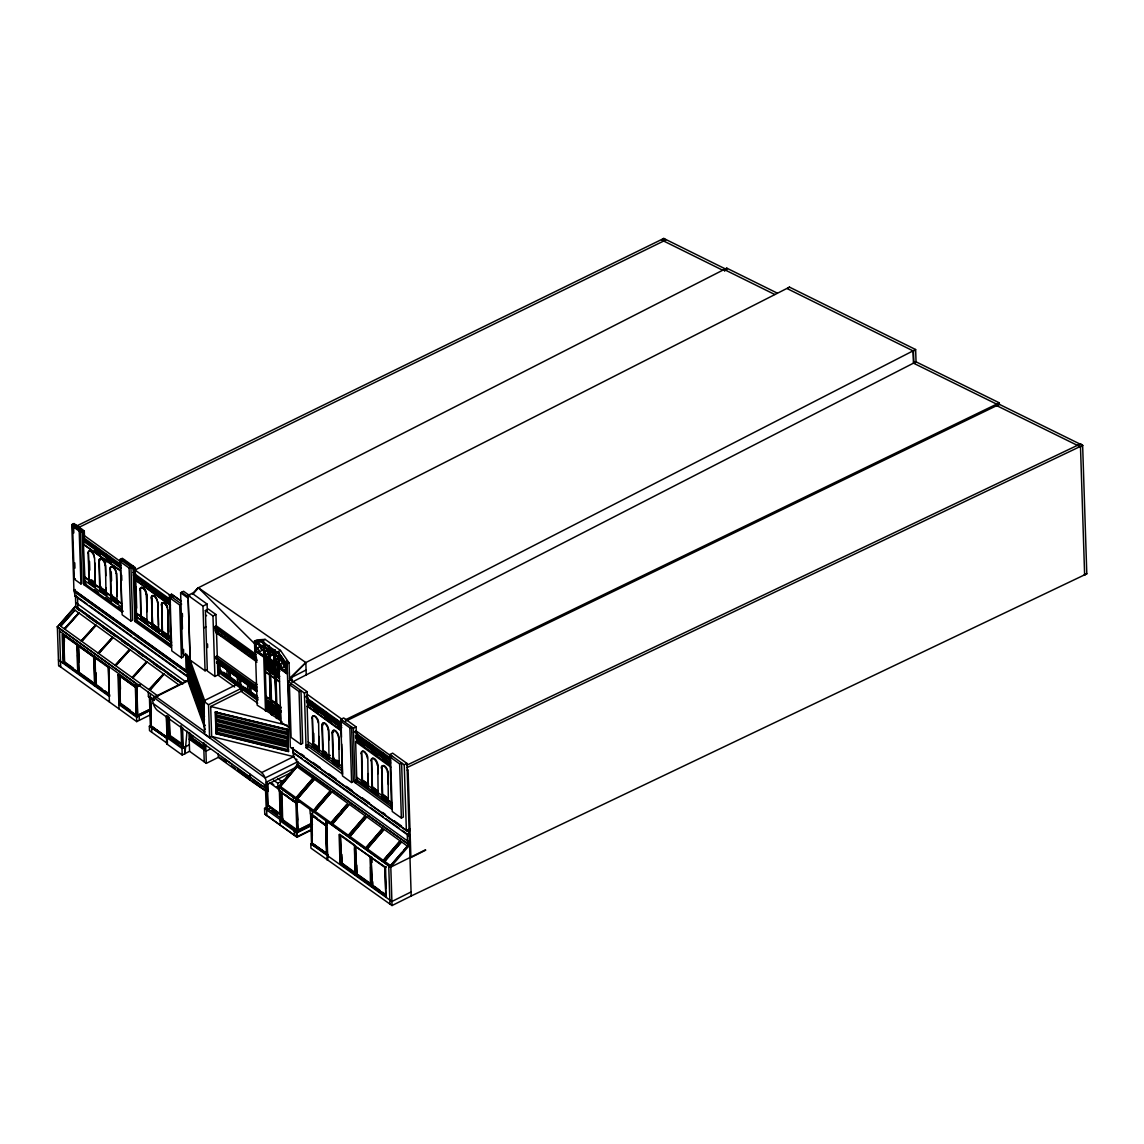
<?xml version="1.0" encoding="UTF-8"?>
<svg xmlns="http://www.w3.org/2000/svg" width="1144" height="1144" viewBox="0 0 1144 1144"><rect width="100%" height="100%" fill="white"/><g stroke="black" fill="none" stroke-linecap="round" stroke-linejoin="round"><path stroke-width="1.5" d="M309.895 809.208L310.267 813.741L326.397 825.324L326.54 820.934L326.827 825.11M268.397 669.097L266.738 667.91C263.949 651.665 270.685 659.802 268.397 669.097L269.097 668.739L267.439 667.553L267.253 658.315M271.729 662.919C274.86 661.075 273.202 671.885 273.673 672.886L272.015 671.7L271.729 662.919L272.815 661.947L273.959 663.148M279.036 676.733L279.451 667.61L279.036 676.733L277.377 675.561L277.32 666.194L286.143 671.585L285.571 672.829L285.271 663.248L277.978 651.665L286.529 664.163L287.43 673.444M279.737 676.39L278.078 675.203L277.806 666.423L278.593 665.951M168.511 736.307L166.466 737.337L166.666 743.857L182.196 755.011L184.985 753.624L187.015 731.159M269.283 651.036L264.407 647.533L264.507 646.303L279.865 657.328L277.735 658.415L279.865 657.328M264.779 654.926L263.706 655.455L256.027 650.664L263.592 656.098L264.779 654.926L280.137 665.951L277.992 666.452L278.021 667.395L286.844 673.744M289.618 680.723L289.046 662.905L280.495 650.421L265.136 639.382L257 639.896L254.483 641.14L254.797 650.721L263.62 657.056L264.822 655.869L268.983 659.459M215.315 712.054L287.888 729.572L288.402 751.551L216.016 733.762L215.315 712.054L287.888 729.572M216.044 716.001L216.716 711.682L216.044 716.001L287.201 733.49L287.988 732.446L216.831 714.957M216.974 719.29L288.131 736.779L287.344 737.837L216.187 720.348L216.859 716.03M216.33 724.695L217.103 723.637L288.274 741.126L287.487 742.17L216.33 724.695L216.216 721.421L287.387 738.91L288.159 737.866M216.473 729.028L217.246 727.97L288.388 744.987L287.616 746.045L216.473 729.028L217.145 724.71M216.502 730.101L217.288 729.057L216.602 733.375L216.502 730.101L287.644 747.118L288.431 746.06M216.016 733.762L215.515 711.782M284.055 729.472L284.827 728.428M287.201 733.49L287.888 729.171M287.344 737.837L288.016 733.519M287.616 746.045L288.302 742.199M297.225 765.365L297.326 764.306L409.609 845.13L390.533 867.238L425.239 849.935M295.924 802.602L281.009 791.905L281.925 819.991L296.825 830.701L295.781 798.812L278.564 786.714L296.982 765.107M278.793 786.972L297.74 764.764A8.323 4.09 63.5 0 0 296.954 762.119L296.582 761.246A8.323 4.09 63.5 0 0 293.422 756.742L293.121 747.604L292.049 748.147L408.079 831.488L410.024 830.515M280.266 786.3L296.968 766.723L312.941 778.306L296.124 797.783L280.509 786.557L296.968 766.723M314.385 779.25L297.569 798.726L314.385 779.25L330.373 790.819L315.801 807.707M331.817 791.762L315 811.239L331.817 791.762L347.805 803.345L330.988 822.822L338.838 813.727M341.084 811.139L346.689 804.647M332.432 823.766L349.249 804.289L365.236 815.858L348.419 835.334L332.675 824.037L349.249 804.289M349.864 836.293L366.681 816.802L382.668 828.385L365.851 847.861L350.107 836.55L366.681 816.802M384.112 829.329L367.296 848.805L384.112 829.329L400.1 840.897L384.398 859.087M401.544 841.855L384.727 861.332L401.544 841.855L407.378 846.131L404.018 850.035M384.727 861.332L390.562 865.608L401.773 852.623M192.821 594.022L198.37 587.773L789.489 287.13L915.643 349.535L916.044 361.833L913.884 363.363L997.168 404.375L999.313 402.845L916.044 361.833L291.877 682.253M151.079 714.457L136.722 721.621L58.616 665.493L57.372 626.969L75.347 606.22L182.554 683.225M139.639 685.428L135.621 687.43L135.478 683.111L57.372 626.969L75.046 607.092M60.518 625.968L74.932 610.124L78.75 612.984L64.321 628.828L60.746 626.254L74.932 610.124M64.622 628.914L79.036 613.07L95.61 625.11L81.195 640.94L64.836 629.186L79.036 613.07M81.61 641.112L96.039 625.282L112.612 637.308L98.198 653.152L81.839 641.398L96.039 625.282M98.613 653.324L113.027 637.494L129.615 649.52L115.186 665.35L98.827 653.61L113.027 637.494M115.601 665.536L130.03 649.692L146.604 661.732L132.189 677.563L115.83 665.808L130.03 649.692M132.604 677.734L147.018 661.904L163.606 673.93L149.178 689.775L132.818 678.02L147.018 661.904M148.963 689.489L163.606 673.93M164.021 674.116L149.821 690.232L164.021 674.116L179.236 685.17M192.421 594.222L198.37 587.773L305.848 662.576L306.234 674.874M192.378 593.965L198.37 587.773L255.355 644.458M341.084 722.65L307.364 698.426L307.15 691.705L290.948 680.065L290.862 677.806L305.848 662.576L915.643 349.535L913.47 351.065L913.856 363.363L916.044 361.833M305.848 662.576L289.546 678.463L291.734 677.377M406.692 765.236L1080.622 443.829L1082.639 445.359L1080.494 446.889L997.211 405.877L999.37 404.347L999.313 402.845L345.374 719.79M1084.126 575.06L1086.8 573.788L1082.639 445.359L999.37 404.347L345.416 721.292M724.667 271.2L724.624 269.698L726.798 268.154L777.262 293.107M789.489 287.13L787.301 288.674L913.47 351.065M257.457 647.861L259.888 646.36L262.019 650.335L259.588 651.837L257.457 647.861L259.588 651.837M280.065 664.121L282.497 662.605L284.627 666.58L282.196 668.082L280.637 663.835M264.622 651.708L266.867 650.45L268.668 653.925L266.438 655.183L264.622 651.708L266.438 655.183M269.269 652.166L272.072 650.621L273.874 654.096L271.071 655.641L269.269 652.166L270.399 651.594M271.071 655.641L273.874 654.096M275.418 659.473L277.663 658.2L279.465 661.675L277.234 662.948L275.418 659.473L277.663 658.2M59.459 628.471L60.703 666.995L58.616 665.493M290.862 677.806L306.077 669.998M169.941 601.086L135.192 575.947L135.006 570.041L726.798 268.154L726.855 269.655L663.777 238.452L77.392 525.611L79.451 527.112L665.837 239.968L663.777 238.452L661.589 239.997L722.65 270.198M120.492 570.498L83.455 544.344L85.114 583.926L123.195 611.282L121.865 611.94L120.177 559.402L122.365 558.301L135.321 567.624L135.135 574.231L169.884 599.184M184.77 747.104L184.985 753.624L189.575 751.322L206.32 763.348L219.19 756.942M280.137 665.951L277.992 666.452L278.621 667.352M184.985 753.624L185.342 746.832M254.797 650.721L262.319 655.398M279.007 666.065L274.331 663.306M151.594 732.103L151.938 727.47M189.361 744.816L181.996 748.491L150.808 726.025L150.407 697.111M294.494 835.449L294.351 831.087L295.438 830.544M188.36 669.698L186.172 670.799L73.917 590.161L71.8 524.624L73.988 523.523L84.284 530.93L84.441 535.692M80.18 530.644L81.896 583.44L80.924 583.926L74.317 579.179L72.601 526.383L75.761 524.81M72.601 526.383L79.208 531.131L82.368 529.558M71.8 524.624L82.096 532.017L84.284 530.93M84.484 537.294L83.626 537.723L120.292 564.049M120.978 568.239L82.897 540.883L82.868 539.825L83.684 539.425L120.349 565.751M82.897 540.883L83.712 540.483L83.827 544.158M94.78 562.848L95.081 583.955L88.846 579.479L88.374 553.153A4.976 2.445 63.5 0 1 89.504 550.85M95.081 583.955L94.609 557.628M106.22 587.987L105.949 591.648L99.714 587.172L98.885 561.032L100.114 560.417M74.317 579.179L75.289 578.692M105.949 591.648L105.491 565.322A4.976 2.445 63.5 0 0 101.845 558.83M130.931 567.124L132.647 620.119L130.816 621.035L122.151 614.814L120.435 561.818L124.453 559.816M83.698 581.452L85.013 580.794L121.679 607.121M88.846 579.479L95.453 583.769M110.296 568.868L111.14 595.023L116.988 599.685L110.754 595.209L110.296 568.868A4.976 2.445 63.5 0 1 113.685 567.438M95.495 587.058L89.346 582.639L89.303 581.181L95.438 585.599L95.495 587.058L88.774 582.925L88.731 581.467L90.161 580.752M82.096 532.017L83.798 584.598L85.986 583.497M73.917 590.161L75.232 589.503M188.417 671.342L186.472 672.314L186.415 670.67L74.16 590.047L74.975 595.952L187.23 676.576L188.56 675.918M116.988 599.685L116.531 573.358A4.976 2.445 63.5 0 0 116.488 572.815M120.435 561.818L129.1 568.039L133.119 566.037M88.731 581.467L95.438 585.599M74.975 595.952L76.305 595.28M120.177 559.402L133.133 568.711L135.321 567.624M99.714 587.172L100.958 586.557M135.45 571.271L133.319 572.415M133.333 572.586L135.064 571.728M106.735 595.309L100.586 590.89L100.543 589.432L106.692 593.85L106.735 595.309L100.014 591.176L99.971 589.718L101.401 589.003M135.535 573.945L133.347 575.046L135.593 574.002M135.721 577.649L170.299 602.859M99.971 589.718L106.692 593.85M171.042 638.495L136.408 613.613L135.793 579.908M110.754 595.209L111.998 594.58M118.533 602.745L117.103 603.46L110.954 599.041L110.911 597.597L112.341 596.882M110.954 599.041L117.66 603.174L117.617 601.73L111.469 597.311L111.511 598.755M147.447 620.334L140.755 616.087L140.369 589.718A4.976 2.445 63.5 0 1 141.484 587.415M110.911 597.597L117.045 602.016L118.49 601.301M140.369 589.718L141.041 615.944L146.975 620.563L146.604 594.194A4.976 2.445 63.5 0 0 146.117 591.891M152.51 623.923L151.666 597.783L152.51 623.923L158.744 628.399M133.133 568.711L134.906 621.478L170.971 647.375L169.426 595.295L171.614 594.208L181.081 601L171.457 594.279L171.5 595.895M157.257 600.042A4.976 2.445 63.5 0 0 153.696 595.652A4.976 2.445 63.5 0 0 151.508 597.854L152.338 623.995L158.573 628.485L157.901 602.259L158.473 624.996M136.408 613.613L171.343 638.338L136.865 613.384L136.937 620.463L171.714 645.245M205.005 701.515L189.418 658.129L182.582 653.224L180.623 592.764L183.598 591.276L189.918 595.809M77.334 644.515L78.25 673.344M183.126 649.806L183.355 656.842L181.438 657.8L171.786 650.864L170.084 598.097L174.188 596.053M95.395 684.012L94.537 684.441L78.721 673.072L77.835 645.473L81.081 647.347M134.806 618.16L136.994 617.074L171.614 642.113M161.776 604.89L162.162 631.259L161.776 604.89A4.976 2.445 63.5 0 1 166.338 604.776M141.427 617.76L141.484 619.204L147.619 623.623L140.755 619.576L141.427 617.76L147.576 622.179L147.462 623.709L141.313 619.29L141.27 617.832L147.419 622.25M134.906 621.478L137.094 620.391M207.293 669.683L205.062 670.799L190.104 660.045L188.002 595.366L192.149 593.307L207.107 604.061L207.321 610.682M140.755 619.576L141.484 619.204M167.911 611.182L168.397 635.735L167.853 609.452M170.084 598.097L179.722 605.033L181.639 604.075L169.426 595.295M140.698 618.117L147.576 622.179M151.88 626.268L152.624 625.897L151.938 627.713L151.88 626.268L158.029 630.687L158.087 632.131L158.759 630.315L152.452 625.982L152.495 627.427L158.816 631.774M93.45 656.885L94.509 656.413M94.981 657.342L95.495 685.127L109.366 695.109M188.002 595.366L202.974 606.12L207.107 604.061M158.029 630.687L158.759 630.315M64.407 641.512L64.178 634.62L63.32 635.049L64.207 662.648L77.763 672.386L77.578 654.94M78.721 673.072L79.579 672.643L92.521 681.938M219.219 674.317L214.915 676.462L207.336 671.013L205.377 610.538L208.351 609.066L215.93 614.514L216.302 625.854L256.084 654.439M161.847 633.29L168.726 637.337L168.039 639.153L161.905 634.734L161.847 633.29L167.996 637.708L168.039 639.153M161.905 634.734L162.577 632.918M109.352 667.066L108.294 667.553L109.395 701.987M167.996 637.708L168.726 637.337M205.377 610.538L212.97 615.987L215.93 614.514M203.675 627.984L205.906 626.883M94.38 685.728L96.353 684.698L101.902 688.688M119.062 708.923L117.961 674.745L127.27 680.651M256.127 657.843L214.929 628.256L214.872 626.569L216.302 625.854M135.907 692.22L136.279 715.601L120.02 703.918L119.105 675.375L130.316 682.968M214.929 628.256L215.344 631.002L256.971 660.331L249.878 655.24M215.344 631.002L247.032 653.21M215.773 630.787L215.83 632.489L223.609 637.251M182.582 653.224L183.641 652.695L183.526 649.392M184.685 654.74L185.743 654.211M138.167 684.484L135.621 685.756L59.602 631.145M119.105 675.375L135.35 687.058L140.826 684.441M130.159 682.725L136.594 687.215L139.854 685.585M120.02 703.918L120.892 703.488L130.316 710.267M136.651 715.415L120.406 703.732L118.919 704.518L136.579 717.216L136.722 721.621M215.544 656.756L256.757 686.371L256.814 688.188L215.601 658.572L215.544 656.756L217.274 655.898L257.057 684.484M256.342 641.755L256.056 651.622L256.342 641.755L263.249 641.326M256.428 691.534L216.573 662.19L217.46 661.747L257.243 690.332M148.262 692.091L148.405 696.396L153.968 699.799M216.602 662.891L217.489 662.447L257.271 691.033M289.718 727.942L280.866 722.207L278.607 652.352L277.148 653.081L261.79 642.056L261.762 641.069L265.136 639.382M149.893 697.497L154.411 700.228M261.79 642.056L262.62 640.64L254.483 641.14M186.172 681.123L153.568 697.382L265.208 777.949L297.826 761.689A8.323 4.09 63.5 0 1 298.141 762.576M296.339 767.195L266.18 782.239A8.351 4.104 63.5 0 1 262.19 785.799L157.228 710.295A8.265 4.061 63.5 0 1 152.71 699.971A8.594 4.233 63.5 0 1 156.099 696.725L187.845 680.894L187.702 676.347L179.065 670.141M259.888 646.36L262.019 650.335M265.337 645.888L263.42 646.846L255.083 640.854M262.648 641.612L255.755 642.056L263.306 647.475L264.521 646.903M263.449 647.433L255.77 642.642L263.32 648.076L264.407 647.533M218.404 664.221L218.633 671.313L220.821 670.227M266.867 650.45L268.668 653.925M136.379 687.058L137.294 715.543L151.151 708.636M137.294 715.543L149.85 709.537M150.622 709.809L136.908 716.659L135.95 686.872M136.579 717.216L150.951 710.052M272.072 650.621L270.928 651.179L272.744 654.668M263.735 656.413L264.822 655.869M274.017 653.724L274.303 662.347M261.762 641.069L277.105 652.094L280.495 650.421M218.633 671.313L227.17 677.448L228.686 676.69L220.148 670.556L219.92 663.463M274.045 654.325L278.793 657.285M268.954 658.501L269.026 645.402M230.445 677.963L230.216 670.87L228.714 671.614L228.943 678.721L230.445 677.963L237.409 682.968M285.285 663.849L277.735 658.415L279.88 657.929L277.706 657.829L285.271 663.248M264.95 668.325L269.598 671.671L269.698 674.874L265.05 671.528L264.95 668.325L279.408 678.378M149.363 726.211L167.553 738.681L149.363 726.211L149.506 730.616L167.424 743.486L166.666 743.857M279.465 661.675L277.091 658.486M150.808 726.025L167.181 737.794M235.893 683.726L238.081 682.625M277.234 662.948L276.591 660.345M151.151 726.383L150.193 696.567L151.151 726.383L167.982 738.466L152.352 727.269L151.451 727.713M293.422 756.57L211.654 736.479L209.581 737.508L204.49 733.862L203.432 701.058L235.936 684.856L257.615 700.428M228.943 678.721L237.552 684.913L239.067 684.155M282.497 662.605L284.627 666.58M265.05 671.528L279.508 681.595M239.024 679.021L239.31 686.171L241.498 685.084M286.529 664.163L289.046 662.905L286.257 660.903M272.015 671.7L274.374 672.529M240.984 687.372L243.172 686.286M203.432 701.058L208.523 704.718L243.214 687.415M266.18 782.167A8.351 4.104 63.5 0 0 261.661 772.529L211.654 736.479L210.682 706.491L242.442 690.661M239.31 686.171L247.848 692.306L249.363 691.548L240.826 685.413L240.526 678.263M274.832 678.821L274.946 675.503L270.284 672.157L270.399 675.375L275.046 678.721M258.172 697.883L251.122 692.821L250.836 685.671L249.32 686.429L249.621 693.579L251.809 692.477L257.443 696.539M168.397 716.444L169.012 735.578L169.884 735.149L169.326 717.76M409.967 828.885L406.377 830.673L290.347 747.332L288.216 681.424L291.806 679.636M265.823 696.296L280.309 706.348M289.403 684.627L299.042 691.548L300.958 690.59L302.674 743.357L300.758 744.315L291.105 737.394L289.403 684.627L291.32 683.669M265.837 696.968L270.785 700.157L270.871 702.773L265.923 699.585L280.423 709.623M265.923 699.585L270.899 703.603L270.742 714.213L268.54 645.645M270.47 699.627L269.526 660.975M192.106 735.692L192.206 739.024L193.079 738.595L203.947 746.403M169.012 735.578L181.567 744.601L182.439 744.158L182.153 735.478M204.876 749.177L191.405 739.496L190.376 740.011L190.161 733.204M271.185 700.8L276.147 704.003L271.185 700.8L271.457 699.985M183.726 746.36L182.125 747.146L167.653 736.736M268.425 702.545L268.654 709.566L270.713 711.053L269.955 711.425L267.896 709.952L267.667 702.917L270.484 704.018M276.262 707.464L271.3 704.261L271.571 703.274M271.3 704.261L280.452 710.467M271.157 700.128L276.119 703.331M281.195 707.993L276.548 704.661L276.819 703.832M276.548 704.661L280.337 707.021M272.944 706.72L273.702 706.334L273.931 713.37L275.99 714.843L273.173 713.742L272.944 706.72L275.003 708.193L275.232 715.214M255.141 642.442L257.171 705.19L271.228 713.97M267.896 709.952L268.654 709.566M271.271 703.417L276.233 706.62M288.216 681.424L304.418 693.064L307.15 691.705M281.31 711.454L276.633 707.264L277.291 718.332L280.78 720.834M341.698 744.143L342.585 774.13L306.049 747.718L304.547 697.197L307.278 695.838L307.407 700.114L341.127 724.338M278.335 710.581L281.152 711.682L278.335 710.581L278.564 717.617L280.623 719.09L280.394 712.068M270.742 714.213L276.591 717.831L273.888 649.477M273.173 713.742L273.931 713.37M307.364 698.426L308.236 697.997L308.279 699.685L306.592 700.528L306.649 702.33L341.784 727.641M210.439 748.948L205.934 751.193L189.175 739.153M306.649 702.33L307.464 701.93L315.887 708.007M276.104 718.074L277.291 718.332M278.564 717.617L279.322 717.231L279.093 710.209M308.38 703.303L307.522 703.732L341.241 728.113M342.085 770.942L308.351 746.574L307.15 706.291L308.451 705.648M280.866 722.207L281.939 721.678M224.61 759.073L231.803 764.235M319.047 736.507L319.019 748.92L312.784 744.444L312.369 718.089A4.976 2.445 63.5 0 1 315.358 716.33M319.019 748.92L318.604 722.565A4.976 2.445 63.5 0 0 316.931 717.974M330.287 755.369L328.986 756.012L322.751 751.536L321.907 725.396L323.209 724.753M238.452 770.784L237.58 771.213L237.938 768.511M341.498 737.251L340.955 719.304L343.686 717.946L356.127 726.883L356.342 733.604L390.061 757.829M340.74 721.263L349.864 727.813L351.594 726.955L353.353 781.638L351.623 782.51L342.499 775.947L340.74 721.263L342.471 720.405M328.986 756.012L328.571 729.657A4.976 2.445 63.5 0 0 325.325 723.423A4.976 2.445 63.5 0 0 322.351 725.182L323.18 751.322L329.415 755.798M305.991 745.516L308.279 744.372L342.013 768.596M292.664 747.833L292.821 752.452L301.973 758.472M334.763 730.344A4.976 2.445 63.5 0 0 332.575 732.546L333.419 758.686L339.225 763.377L332.99 758.901L332.146 732.761L333.447 732.117A4.976 2.445 63.5 0 1 333.462 731.602M306.049 747.718L308.351 746.574M312.784 744.444L314.071 743.8L319.062 747.375M312.341 745.931L319.062 750.064L319.104 751.508L312.341 745.931L312.398 747.375L312.913 745.645M250.879 777.276L250.007 777.706L237.509 768.725M261.676 772.572L294.294 756.298M340.955 719.304L353.396 728.242L356.127 726.883M250.965 779.765L250.093 780.194L218.318 757.371L218.218 753.896M253.453 782.096L265.966 791.076L253.024 782.31L253.382 779.607M339.225 763.377L338.81 737.022A4.976 2.445 63.5 0 0 338.338 734.72M253.897 781.881L253.024 782.31L250.093 780.194L249.907 774.216M1086.8 573.788L411.197 895.981L406.978 763.434L392.649 753.152L389.932 754.511L391.563 809.051L355.026 782.639L353.525 732.374L356.256 731.016L389.975 755.24M322.751 751.536L324.052 750.893L326.54 752.681M390.762 762.905L355.627 737.594L355.57 735.706L357.243 734.863L361.461 737.894M322.293 753.124L329.072 757.228L328.5 758.987L322.351 754.568L322.293 753.124L328.442 757.543L328.5 758.987M355.627 737.594L356.442 737.194L360.66 740.225M322.351 754.568L329.115 758.686M391.963 807.135L356.828 781.738L355.641 741.727L357.428 740.84L357.357 738.652L356.499 739.081L390.218 763.448M265.894 788.588L252.953 779.822M273.516 780.165L277.777 783.225L286.086 779.078M332.99 758.901L334.291 758.257M332.504 760.617L339.282 764.735L338.695 766.494L332.546 762.076L332.504 760.617L338.653 765.036L338.695 766.494M269.441 782.639L277.949 788.745L279.136 788.144M276.519 786.729L279.794 788.488M332.546 762.076L338.095 765.293M368.311 773.558L368.111 784.284L361.876 779.808L361.575 753.395A4.976 2.445 63.5 0 1 365.379 752.352M267.596 805.791L268.454 805.362L281.009 814.385L280.151 814.814L267.596 805.791L266.924 784.927M311.411 830.086L297.011 837.251L264.75 814.07L264.564 808.379L266.18 807.564L281.781 818.775L281.381 806.306M368.111 784.284L367.81 757.871A4.976 2.445 63.5 0 0 366.137 753.295M269.24 808.579L266.652 809.88L266.838 815.572M371.557 760.488L372.386 786.643L378.092 791.391L371.857 786.9L371.557 760.488A4.976 2.445 63.5 0 1 374.546 758.729M285.542 794.837L293.393 801.272L294.48 800.729M298.083 801.472L296.568 802.23L297.526 832.045M299.113 801.486L295.924 803.074L279.236 791.09L279.093 786.829M300.443 801.172L296.782 802.173L297.411 821.492M390.504 757.328L399.628 763.892L401.601 762.905L403.346 817.073L401.372 818.06L392.249 811.496L390.504 757.328L392.478 756.356M378.092 791.391L377.792 764.979A4.976 2.445 63.5 0 0 377.305 762.676M354.969 780.709L356.771 779.808L391.906 805.047M381.796 767.853L382.625 793.993L388.317 798.755L382.096 794.265L381.796 767.853A4.976 2.445 63.5 0 1 383.969 765.651M264.564 808.379L280.151 819.576L282.096 818.604L281.982 815.043M355.026 782.639L356.828 781.738M281.91 819.519L282.768 819.09M361.876 779.808L368.654 784.026M281.925 819.991L282.797 819.562M282.139 819.948L280.194 820.92L296.882 832.889L297.011 837.251M361.404 781.91L368.168 786.014L367.596 787.773L361.447 783.354L361.404 781.91L367.553 786.328L367.596 787.773M361.447 783.354L368.225 787.472M388.317 798.755L388.031 772.343A4.976 2.445 63.5 0 0 387.73 770.641M389.932 754.511L404.247 764.793L406.978 763.434M311.511 814.957L325.754 825.711L326.669 853.81L325.754 825.711M312.784 815.029L312.212 810.982M407.192 770.126L408.05 769.697L410.882 857.085M371.5 789.088L378.235 793.221L377.692 794.966L371.543 790.547L371.5 789.088L377.649 793.507L377.692 794.966M371.543 790.547L372.1 788.802M294.351 831.087L296.296 830.115M297.669 830.244L311.082 823.566M311.382 823.78L297.969 830.472L311.783 824.052M312.498 824.581L296.439 832.589L296.582 836.936L310.968 829.772M296.882 832.889L311.54 825.582M381.939 796.567L388.56 800.743L388.131 802.43L381.982 798.011L381.939 796.567L388.073 800.986L388.131 802.43M381.982 798.011L388.617 802.187M411.254 895.966L392.034 905.548L310.939 848.147L310.796 843.786L391.906 901.501L411.125 891.92M312.183 843.729L311.225 813.899L312.183 843.729L327.799 854.94M386.515 896.939L340.626 864.02L339.668 834.262L354.568 844.958L354.84 873.387L341.756 863.391L340.369 835.606L341.269 863.634L354.84 873.387M386.071 888.359L385.557 867.238L355.269 846.317L356.184 874.345L370.613 884.698L370.542 866.952M355.698 872.943L342.142 863.205L340.054 864.292L339.096 834.534L384.999 867.524L385.943 897.211M292.821 752.452L408.851 835.792L410.167 835.134M296.582 761.246L409.523 842.413L410.396 841.984M356.184 874.345L357.042 873.916L356.756 865.15M354.969 875.003L356.399 874.302M386.429 866.809L384.913 867.61L385.814 895.595L372.443 885.413L371.056 857.657L371.957 885.656L385.814 895.595M410.038 857.971L425.768 850.121M371.957 885.656L372.83 885.227L372.715 881.724M370.742 886.328L372.186 885.613L367.882 882.524M327.627 855.011L310.796 843.786M290.605 772.915L265.465 785.284L153.196 703.517M407.107 767.538L1082.639 445.359M188.617 674.76L188.774 679.736L204.933 725.954L188.331 679.793L187.63 658.243L204.075 702.673M188.503 661.146L189.99 660.917M187.902 662.39L204.218 707.793L204.118 704.561L187.788 659.173L187.902 662.39L189.389 662.176L204.504 704.203M189.117 662.876L190.619 662.648M204.247 708.865L187.931 663.463L188.031 666.695L189.532 666.48L204.032 706.835M204.49 716.416L188.174 671.013L188.074 667.767L189.561 667.553M188.174 671.013L189.675 670.784L204.175 711.139M204.032 719.033L188.317 675.317L188.217 672.086L189.704 671.857M188.317 675.317L189.804 675.103M204.061 720.119L188.345 676.39L188.46 679.636L189.947 679.422L204.461 719.762M286.029 668.039L286.172 672.543L278.021 667.395L279.093 666.852L264.693 656.513M246.775 736.107L251.995 737.351M210.682 706.491L287.387 725.339M215.944 712.741L287.101 730.229M287.244 734.562L216.087 717.073L216.187 720.348M220.477 721.221L225.683 722.507M216.359 725.768L287.516 743.257M217.389 732.317L288.545 749.806L287.773 750.864L287.644 747.118M216.216 733.49L288.588 751.279M724.624 269.698L774.745 294.48M264.75 814.07L294.88 835.463M358.487 874.946L371.485 884.269M374.202 886.214L379.751 890.189M382.525 892.177L385.299 894.165M371.099 884.455L356.671 874.102L355.755 846.074M379.093 890.561L383.24 893.535M264.393 646.946L274.617 654.297M273.931 654.382L287.115 663.863L289.203 728.199M278.807 658.472L285.886 663.549L284.813 663.506L285.857 662.962L281.324 656.327M181.681 592.234L187.988 596.768M180.623 592.764L188.202 598.212M264.664 655.555L279.065 665.908M273.659 662.219L270.17 659.716L269.769 647.318M286.143 671.585L279.065 666.494L279.093 667.452M205.52 614.943L206.621 615.744M271.428 665.451L274.217 667.467M277.02 669.469L279.808 671.471M73.116 523.966L83.412 531.359L83.684 539.425M121.493 558.73L134.463 568.053L136.236 620.82L170.842 645.674M214.872 626.569L256.07 656.17M135.006 570.041L169.755 595.009M216.674 629.114L255.026 656.67M307.236 694.322L342.356 719.562M83.541 535.034L120.206 561.375M229.3 641.341L237.823 647.461M242.085 650.521L250.607 656.642M253.453 658.687L256.285 660.717M215.83 632.489L257.028 662.076M279.136 678.521L275.647 676.018L275.761 679.221L279.236 681.724M94.409 546.074L98.641 549.12M105.691 554.182L111.34 558.229M118.39 563.291L121.207 565.322M309.681 700.7L315.301 704.733M320.921 708.779L327.942 713.813M333.562 717.86L339.182 721.893M365.68 740.926L374.102 746.975M382.539 753.038L385.356 755.054M390.104 759.516L356.385 735.292L356.242 730.759M82.868 539.825L120.949 567.167M306.592 700.528L341.727 725.754M355.57 735.706L390.705 760.932M94.566 550.822L100.214 554.869M105.849 558.915L111.497 562.977M83.455 544.344L120.12 570.684M276.519 703.989L281.181 707.335M216.573 662.19L256.356 690.776M276.633 707.264L281.281 710.61M265.951 700.414L270.599 703.76L270.57 702.917M244.544 687.272L248.663 690.232M223.666 672.272L226.512 674.317M231.131 677.62L235.306 680.623M91.334 579.751L93.822 581.538M168.854 635.506L162.462 631.102L161.619 604.962A4.976 2.445 63.5 0 1 163.234 602.631A4.976 2.445 63.5 0 1 166.523 605.39M249.621 693.579L258.072 699.656M106.335 591.462L100.1 586.986L99.256 560.846A4.976 2.445 63.5 0 1 101.058 558.529M217.789 671.814L235.936 684.856M84.899 577.077L121.564 603.417M84.527 577.262L121.178 603.603M163.849 635.263L168.769 638.795M163.692 635.335L168.611 638.867L168.568 637.423L162.419 633.004L162.462 634.462M257.7 703.245L241.112 691.319L241.026 688.502M277.635 717.56L280.48 719.605M336.779 760.045L339.267 761.832M234.634 687.001L217.889 674.974L217.331 657.714M151.938 627.713L158.087 632.131M319.448 748.705L313.213 744.229L312.369 718.089M94.451 589.575L98.67 592.621M105.734 597.683L111.368 601.73M118.418 606.792L121.235 608.822M314.185 747.976L319.104 751.508M373.373 791.133L378.292 794.665M83.798 584.598L121.865 611.94M80.595 595.509L89.218 601.701M92.106 603.775L118.004 622.379M125.211 627.556L133.834 633.747M136.722 635.821L166.938 657.528M169.812 659.602L178.45 665.794M181.338 667.867L187.087 672L187.23 676.576M301.373 754.082L304.275 756.17M312.97 762.419L320.22 767.624M328.929 773.887L336.179 779.093M346.332 786.386L352.137 790.547M362.29 797.84L369.541 803.045M382.596 812.426L385.485 814.514M394.194 820.763L401.444 825.968M74.217 591.677L186.472 672.314M76.877 596.753L86.958 603.989M89.833 606.048L131.574 636.035M134.449 638.095L176.176 668.082M304.876 760.56L317.932 769.941M320.835 772.014L367.253 805.362M370.141 807.435L383.197 816.816M386.1 818.904L399.156 828.27M402.059 830.358L409.309 835.563L407.278 834.048L407.593 843.6L409.609 845.13L296.811 764.907M182.997 683.797L75.347 606.22M74.818 606.806L182.025 683.812M76.719 608.422L79.608 610.496M86.858 615.701L96.997 622.994M102.788 627.155L115.83 636.507M121.621 640.683L127.413 644.844M130.316 646.918L133.219 649.005M137.552 652.123L143.357 656.284M153.496 663.563L160.732 668.768M167.982 673.973L178.121 681.252M277.592 778.492L281.553 781.338L281.638 784.14M149.592 689.946L158.001 696.11M156.099 696.725L205.133 731.946M297.569 798.726L313.556 810.295L330.373 790.819M315 811.239L330.988 822.822M367.296 848.805L383.283 860.388L400.1 840.897M57.2 626.683L156.127 697.754M326.026 820.791L327.356 855.154L326.54 820.934L390.805 867.095L392.034 905.548M278.564 786.714L390.533 867.238M270.942 782.711L273.731 784.727M296.739 801.3L298.384 831.616L297.697 831.116M67.167 637.208L62.82 634.091L63.749 662.919L109.867 696.067M71.529 640.34L81.567 647.547M84.356 649.563L92.707 655.569M73.187 641.67L63.692 634.863L64.607 662.49L78.135 672.2M83.955 649.42L94.022 656.656M96.368 658.329L102.202 662.39M104.705 664.321L108.937 667.238L109.252 679.393M77.835 645.473L93.651 656.842L94.537 684.441M133.019 684.927L135.736 686.872M148.405 696.396L153.982 700.443M117.961 674.745L135.621 687.43M314.185 816.029L317.002 818.046M311.654 814.557L312.226 843.142L326.912 853.681L325.997 825.582L311.325 815.043M220.563 757.929L226.069 761.89M231.574 765.836L235.693 768.811M239.411 772L250.522 779.979M203.632 746.574L192.75 738.752L192.65 735.435M192.206 739.024L204.447 747.819M182.439 744.158L169.698 735.234L169.14 717.846M271.943 810.524L274.646 812.469M169.97 737.351L178.65 743.6M271.829 810.581L277.234 814.456M279.937 816.401L282.639 818.346M73.202 668.067L65.065 662.219L63.092 663.248L62.176 634.405L108.48 667.495L109.266 691.648M104.69 690.69L108.852 693.679M138.152 715.186L139.168 715.915L139.311 720.334M94.909 684.255L79.093 672.886L78.207 645.288M109.752 694.923L95.867 684.941L95.038 659.058M296.31 829.286L282.654 819.633L281.882 791.476M137.065 715.729L137.766 716.23L136.808 686.443M151.194 725.839L167.553 737.594M58.43 659.888L109.223 696.381M137.223 716.888L119.562 704.189L118.604 674.417M297.955 832.36L281.281 820.377L280.309 790.561M344.201 865.536L349.621 869.426M327.098 853.581L311.983 843.257L326.669 853.81M318.704 710.024L327.141 716.101M331.345 719.133L338.381 724.195M367.682 745.287L373.301 749.334M380.323 754.396L385.943 758.443M185.314 681.552L75.661 602.559L77.721 604.075M138.553 577.82L135.65 575.718L134.792 576.161L170.427 601.816L163.034 596.668M141.441 579.908L167.51 598.755M138.424 578.864L134.82 577.119L170.456 602.774M142.757 582.01L155.784 591.434M170.528 605.019L135.621 579.979L135.678 576.69M135.335 580.137L170.07 605.247M314.071 709.709L318.289 712.755M325.311 717.831L330.931 721.893M337.966 726.969L340.769 729M358.83 741.855L364.45 745.917M371.485 750.993L377.105 755.054M382.725 759.115L389.747 764.206M390.29 765.651L356.556 741.269L356.442 737.194M341.312 730.444L307.579 706.077L307.464 701.93M307.15 706.291L340.883 730.659M355.641 741.727L390.776 767.124M136.822 617.159L171.457 642.199M308.208 741.855L341.942 766.237M356.699 777.262L391.834 802.659M1077.948 445.102L1079.965 446.632M407.507 840.883L409.523 842.413M407.378 846.131L390.562 865.608M382.668 828.385L365.851 847.861M365.236 815.858L348.419 835.334M312.941 778.306L296.124 797.783M297.326 764.306L297.869 765.608M146.604 661.732L132.189 677.563M129.615 649.52L115.186 665.35M112.612 637.308L98.198 653.152M95.61 625.11L81.195 640.94M78.75 612.984L64.321 628.828M187.63 658.243L204.233 704.404M188.031 666.695L204.361 712.097M188.074 667.767L204.39 713.184M188.217 672.086L203.932 715.801M188.46 679.636L204.175 723.351M205.362 729.629L187.845 680.894A8.594 4.233 63.5 0 0 184.813 682.396M247.562 685.156L247.848 692.306M237.251 677.763L237.552 684.913M1080.494 446.889L1084.641 575.318M997.168 404.375L997.211 405.877M996.667 404.132L996.724 405.634M913.055 350.865L913.441 363.163M408.694 831.173L408.851 835.792M408.022 829.858L408.079 831.488M404.247 764.793L406.377 830.673M399.628 763.892L401.372 818.06M388.031 772.343L388.417 784.541M388.717 865.608L389.961 904.046M382.425 796.324L382.468 797.768M377.792 764.979L378.063 773.687M371.929 857.228L372.086 862.476M371.314 886.042L370.356 856.313L370.613 884.698M361.575 753.395L362.419 779.536M362.019 781.595L362.076 783.054M353.396 728.242L353.525 732.374M354.568 844.958L355.527 874.731M354.526 848.605L355.212 869.626M349.864 727.813L351.623 782.51M338.81 737.022L339.21 749.22M341.856 854.439L342.142 863.205M341.212 854.825L341.498 863.577M333.133 760.317L333.176 761.761M328.571 729.657L328.914 740.111M326.54 820.934L327.77 859.373M322.923 752.809L322.965 754.268M313.742 733.333L314.014 742.056M311.497 814.456L311.726 821.478M312.055 826.869L312.341 835.649M310.567 813.956L311.54 843.786M304.418 693.064L304.547 697.197M299.042 691.548L300.758 744.315M297.04 802.387L297.597 819.948M291.72 677.362L291.834 680.623M293.264 797.01L293.393 801.272M287.687 729.843L288.402 751.551M287.387 738.91L287.487 742.17M277.105 652.094L277.148 653.081M281.238 791.905L281.524 800.8M280.909 792.063L281.195 800.972M280.18 800.657L280.637 814.571L268.082 805.548L267.353 782.939M275.089 649.749L276.848 704.504M279.308 788.731L280.151 814.814M274.603 649.992L276.805 718.575M280.151 819.576L280.337 825.267M274.817 663.062L276.591 717.831M275.933 706.763L275.961 707.607M277.777 783.225L277.949 788.745M272.444 662.562L272.715 671.342M270.227 661.475L271.929 714.471M269.24 646.145L271.443 714.714M269.727 704.404L269.955 711.425M265.68 656.256L265.851 661.447M264.378 642.156L265.208 668.182M265.322 671.399L266.123 696.153M266.137 696.825L266.223 699.427M266.252 700.271L266.595 710.638M263.292 642.699L265.508 711.182M263.592 656.098L263.62 657.056M267.782 784.498L268.011 791.448M266.438 783.869L267.224 808.322M265.365 784.813L266.18 807.564M256.456 657.686L256.542 660.546M226.941 670.355L227.17 677.448M216.459 630.458L217.274 655.898M212.97 615.987L214.915 676.462M207.536 644L207.65 647.533M208.523 704.718L209.581 737.508M202.974 606.12L205.062 670.799M205.705 744.372L206.32 763.348M204.075 743.2L204.304 750.021M203.632 742.871L204.247 761.861M188.26 599.985L190.161 658.672M191.234 734.391L191.405 739.496M187.916 655.855L188.188 664.507M186.987 654.554L187.544 671.771M188.96 732.332L189.575 751.322M185.614 653.481L186.172 670.799M182.368 613.47L182.482 616.959M181.982 614.628L182.439 628.699M179.722 605.033L181.438 657.8M182.568 727.47L183.226 747.876L182.182 747.118L181.524 726.712M181.968 735.563L182.254 744.258M181.996 748.491L182.196 755.011M180.952 725.468L181.567 744.601M168.068 611.111L168.74 632.017M168.454 734.276L168.554 737.708M167.367 719.176L167.582 726.197M166.981 715.901L167.696 738.137M166.81 715.887L167.553 738.681M166.538 716.115L167.424 743.486M166.323 716.13L167.067 738.924M158.601 630.401L158.644 631.846M150.35 693.593L151.251 725.811M146.604 594.194L146.99 606.391M147.004 611.711L146.446 594.279A4.976 2.445 63.5 0 0 144.001 588.745M149.406 696.524L150.379 726.34M146.847 622.536L146.89 623.995M136.022 586.958L136.694 608.093M136.594 687.215L137.509 715.701M135.35 687.058L136.279 715.601M129.1 568.039L130.816 621.035M121.636 575.16L121.807 580.351M116.531 573.358L117.26 596.01M120.034 676.733L120.435 689.217M117.045 602.016L117.103 603.46M119.476 675.189L120.406 703.732M111.268 571.928L111.554 580.637M105.491 565.322L105.82 575.775M106.12 594.136L106.163 595.581M94.88 585.885L94.923 587.33M95.967 672.629L96.353 684.698M94.108 656.57L95.038 685.399M89.518 561.432L89.804 570.141M88.374 553.153L89.218 579.293M79.208 531.131L80.924 583.926M78.807 648.491L79.251 662.29M73.573 525.897L73.802 532.947M74.775 562.862L74.946 568.139M77.306 646.317L77.42 649.778M76.877 644.787L77.763 672.386M357.2 733.175L357.243 734.863M315.773 716.644A4.976 2.445 63.5 0 1 316.173 717.045M335.163 730.53A4.976 2.445 63.5 0 1 336.765 731.946M337.494 732.975A4.976 2.445 63.5 0 1 338.095 734.119M90.19 550.836A4.976 2.445 63.5 0 1 93.293 553.582M93.608 554.139A4.976 2.445 63.5 0 1 94.323 555.927M88.002 553.338A4.976 2.445 63.5 0 1 90.991 551.58A4.976 2.445 63.5 0 1 94.237 557.814M98.885 561.032A4.976 2.445 63.5 0 1 101.873 559.273A4.976 2.445 63.5 0 1 105.105 565.508M161.318 605.119A4.976 2.445 63.5 0 1 164.307 603.346A4.976 2.445 63.5 0 1 167.553 609.595M151.208 598.012A4.976 2.445 63.5 0 1 154.197 596.238A4.976 2.445 63.5 0 1 157.443 602.488M139.911 589.947A4.976 2.445 63.5 0 1 142.9 588.188A4.976 2.445 63.5 0 1 146.146 594.422M114.1 567.824A4.976 2.445 63.5 0 1 114.858 568.768M115.201 569.297A4.976 2.445 63.5 0 1 116.044 571.056M140.212 589.803A4.976 2.445 63.5 0 1 143.601 588.359M157.6 601.229A4.976 2.445 63.5 0 1 157.743 602.33M166.852 605.962A4.976 2.445 63.5 0 1 167.567 607.75M311.94 718.303A4.976 2.445 63.5 0 1 314.929 716.544A4.976 2.445 63.5 0 1 318.175 722.779M321.907 725.396A4.976 2.445 63.5 0 1 324.896 723.637A4.976 2.445 63.5 0 1 328.142 729.872M332.146 732.761A4.976 2.445 63.5 0 1 335.135 731.002A4.976 2.445 63.5 0 1 338.381 737.236M384.37 765.836A4.976 2.445 63.5 0 1 385.986 767.252M386.701 768.282A4.976 2.445 63.5 0 1 387.301 769.44M381.252 768.124A4.976 2.445 63.5 0 1 384.241 766.366A4.976 2.445 63.5 0 1 387.487 772.6M361.032 753.667A4.976 2.445 63.5 0 1 364.021 751.908A4.976 2.445 63.5 0 1 367.267 758.143M374.946 759.058A4.976 2.445 63.5 0 1 375.747 759.902M376.119 760.388A4.976 2.445 63.5 0 1 377.062 762.076M371.013 760.76A4.976 2.445 63.5 0 1 374.002 759.001A4.976 2.445 63.5 0 1 377.248 765.25M109.91 569.068A4.976 2.445 63.5 0 1 112.898 567.295A4.976 2.445 63.5 0 1 116.145 573.544M296.525 759.115A8.323 4.09 63.5 0 1 297.011 759.945M167.01 605.877A4.976 2.445 63.5 0 1 167.524 607.064M142.171 587.401A4.976 2.445 63.5 0 1 143.758 588.288M144.173 588.674A4.976 2.445 63.5 0 1 144.559 589.117M144.93 589.618A4.976 2.445 63.5 0 1 145.874 591.291M105.634 561.99A4.976 2.445 63.5 0 1 105.877 562.591M327.642 855.312L327.07 859.73L327.642 855.312M77.506 597.225L75.447 595.724L75.804 606.792L77.864 608.308L77.506 597.225"/></g></svg>
